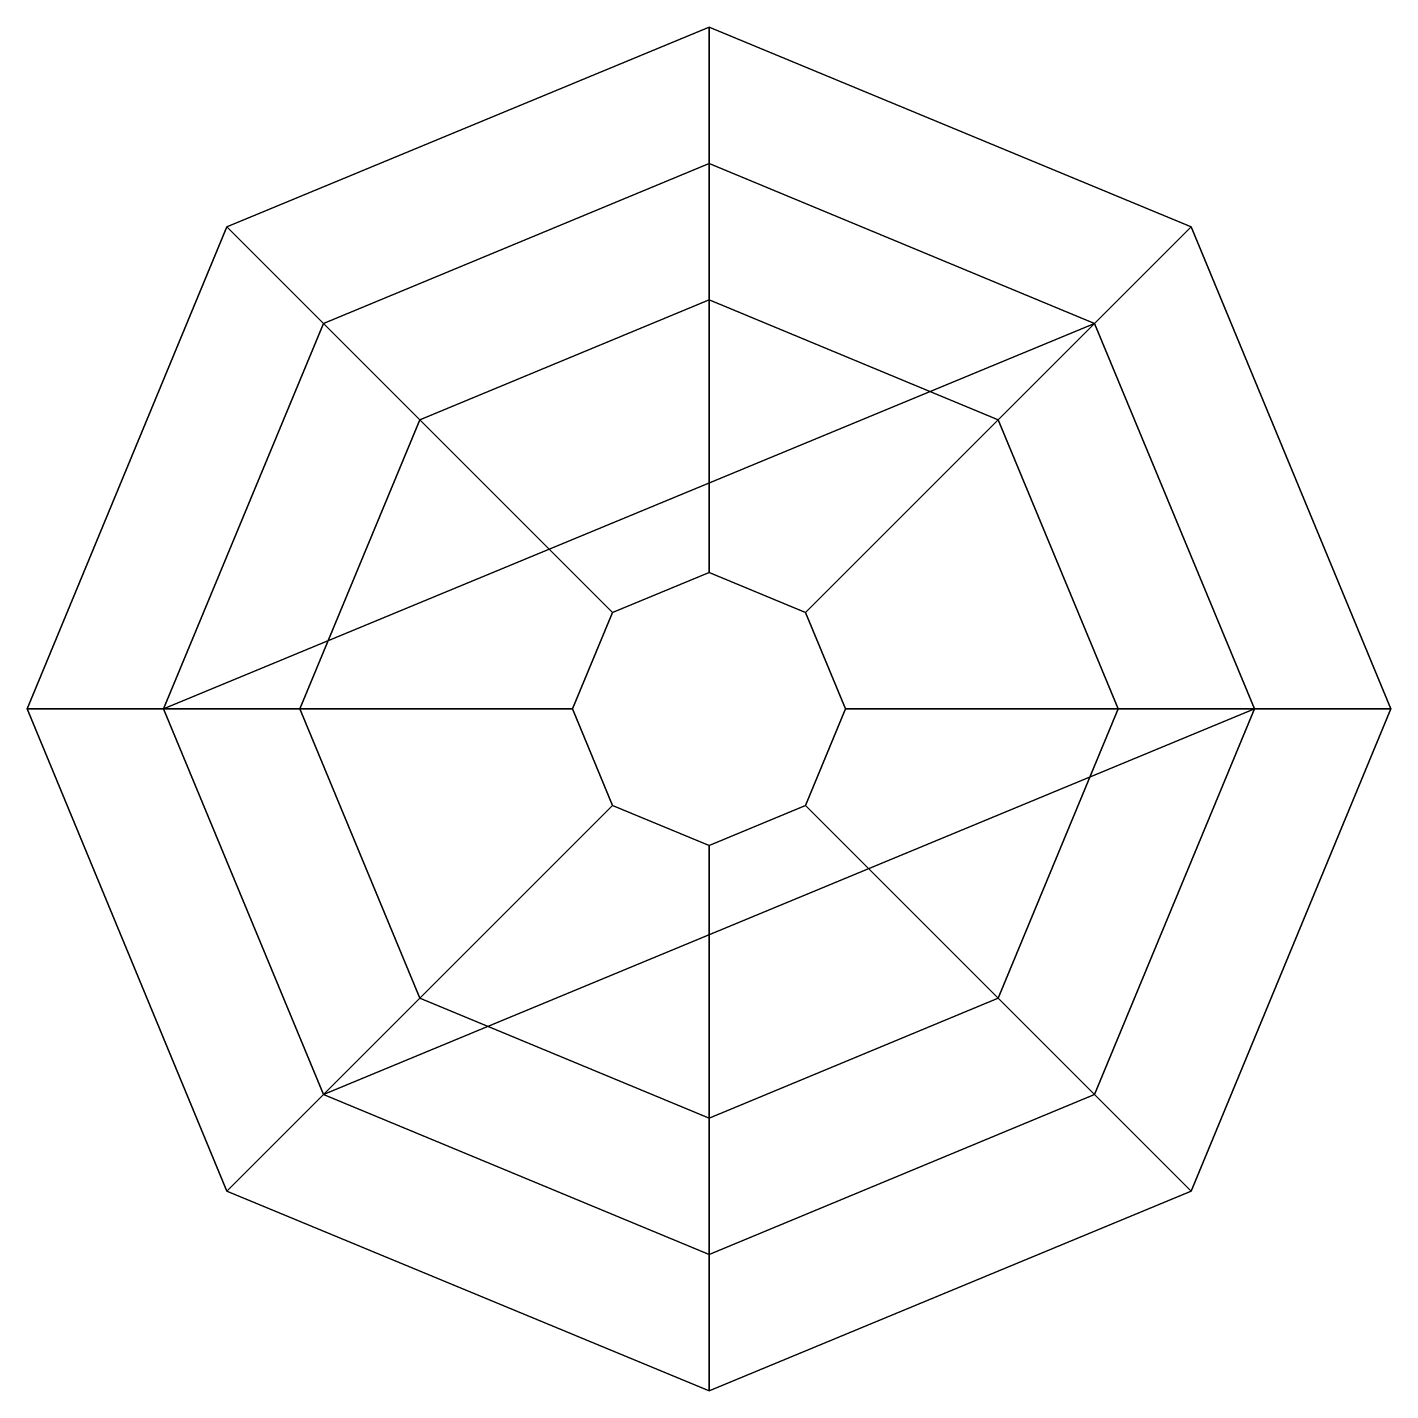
# Model space of a CAD drawing. Extents: x -0.1 to 0.1, y -0.1 to 0.1.
import ezdxf

# ---------------------------------------------------------------- set-up
doc = ezdxf.new("R2010")
doc.units = 0
doc.layers.add('SUPPORT2', color=3, linetype='CONTINUOUS')

msp = doc.modelspace()

# ---------------------------------------------------------------- linework, layer by layer
at = {"layer": 'SUPPORT2'}
for points in [[(0, 0.1, -0.45), (-0.07071, 0.07071, -0.45), (-0.07071, 0.07071, -0.43), (0, 0.1, -0.43)], [(0, 0.1, -0.43), (-0.07071, 0.07071, -0.43), (-0.05657, 0.05657, -0.43), (0, 0.08, -0.43)], [(0, 0.06, -0.45), (-0.04243, 0.04243, -0.45), (-0.07071, 0.07071, -0.45), (0, 0.1, -0.45)], [(0.07071, 0.07071, -0.45), (0, 0.1, -0.45), (0, 0.1, -0.43), (0.07071, 0.07071, -0.43)], [(0.04243, 0.04243, -0.45), (0, 0.06, -0.45), (0, 0.1, -0.45), (0.07071, 0.07071, -0.45)], [(0.07071, 0.07071, -0.43), (0, 0.1, -0.43), (0, 0.08, -0.43), (0.05657, 0.05657, -0.43)], [(0, 0.08, 0.16), (-0.05657, 0.05657, 0.16), (-0.08, 0, 0.16), (0.05657, 0.05657, 0.16)], [(0, 0.08, -0.43), (-0.05657, 0.05657, -0.43), (-0.05657, 0.05657, 0.16), (0, 0.08, 0.16)], [(0.05657, 0.05657, -0.43), (0, 0.08, -0.43), (0, 0.08, 0.16), (0.05657, 0.05657, 0.16)], [(-0.07071, 0.07071, -0.45), (-0.1, 0, -0.45), (-0.1, 0, -0.43), (-0.07071, 0.07071, -0.43)], [(-0.04243, 0.04243, -0.45), (-0.06, 0, -0.45), (-0.1, 0, -0.45), (-0.07071, 0.07071, -0.45)], [(-0.07071, 0.07071, -0.43), (-0.1, 0, -0.43), (-0.08, 0, -0.43), (-0.05657, 0.05657, -0.43)], [(0.06, 0, -0.45), (0.04243, 0.04243, -0.45), (0.07071, 0.07071, -0.45), (0.1, 0, -0.45)], [(0.1, 0, -0.43), (0.07071, 0.07071, -0.43), (0.05657, 0.05657, -0.43), (0.08, 0, -0.43)], [(0.1, 0, -0.45), (0.07071, 0.07071, -0.45), (0.07071, 0.07071, -0.43), (0.1, 0, -0.43)], [(0, 0.06, -0.65), (-0.04243, 0.04243, -0.65), (-0.04243, 0.04243, -0.45), (0, 0.06, -0.45)], [(0, 0.02, -0.65), (-0.01414, 0.01414, -0.65), (-0.04243, 0.04243, -0.65), (0, 0.06, -0.65)], [(0.04243, 0.04243, -0.65), (0, 0.06, -0.65), (0, 0.06, -0.45), (0.04243, 0.04243, -0.45)], [(0.01414, 0.01414, -0.65), (0, 0.02, -0.65), (0, 0.06, -0.65), (0.04243, 0.04243, -0.65)], [(-0.05657, 0.05657, -0.43), (-0.08, 0, -0.43), (-0.08, 0, 0.16), (-0.05657, 0.05657, 0.16)], [(0.05657, 0.05657, 0.16), (-0.08, 0, 0.16), (-0.05657, -0.05657, 0.16), (0.08, 0, 0.16)], [(0.08, 0, -0.43), (0.05657, 0.05657, -0.43), (0.05657, 0.05657, 0.16), (0.08, 0, 0.16)], [(-0.04243, 0.04243, -0.65), (-0.06, 0, -0.65), (-0.06, 0, -0.45), (-0.04243, 0.04243, -0.45)], [(-0.01414, 0.01414, -0.65), (-0.02, 0, -0.65), (-0.06, 0, -0.65), (-0.04243, 0.04243, -0.65)], [(0.02, 0, -0.65), (0.01414, 0.01414, -0.65), (0.04243, 0.04243, -0.65), (0.06, 0, -0.65)], [(0.06, 0, -0.65), (0.04243, 0.04243, -0.65), (0.04243, 0.04243, -0.45), (0.06, 0, -0.45)], [(0, 0.02, -0.7), (-0.01414, 0.01414, -0.7), (-0.01414, 0.01414, -0.65), (0, 0.02, -0.65)], [(0.01414, 0.01414, -0.7), (0, 0.02, -0.7), (0, 0.02, -0.65), (0.01414, 0.01414, -0.65)], [(-0.01414, 0.01414, -0.7), (-0.02, 0, -0.7), (-0.02, 0, -0.65), (-0.01414, 0.01414, -0.65)], [(0.02, 0, -0.7), (0.01414, 0.01414, -0.7), (0.01414, 0.01414, -0.65), (0.02, 0, -0.65)], [(-0.1, 0, -0.45), (-0.07071, -0.07071, -0.45), (-0.07071, -0.07071, -0.43), (-0.1, 0, -0.43)], [(-0.06, 0, -0.45), (-0.04243, -0.04243, -0.45), (-0.07071, -0.07071, -0.45), (-0.1, 0, -0.45)], [(-0.1, 0, -0.43), (-0.07071, -0.07071, -0.43), (-0.05657, -0.05657, -0.43), (-0.08, 0, -0.43)], [(-0.08, 0, -0.43), (-0.05657, -0.05657, -0.43), (-0.05657, -0.05657, 0.16), (-0.08, 0, 0.16)], [(-0.06, 0, -0.65), (-0.04243, -0.04243, -0.65), (-0.04243, -0.04243, -0.45), (-0.06, 0, -0.45)], [(-0.02, 0, -0.65), (-0.01414, -0.01414, -0.65), (-0.04243, -0.04243, -0.65), (-0.06, 0, -0.65)], [(0.08, 0, 0.16), (-0.05657, -0.05657, 0.16), (0, -0.08, 0.16), (0.05657, -0.05657, 0.16)], [(-0.02, 0, -0.7), (-0.01414, -0.01414, -0.7), (-0.01414, -0.01414, -0.65), (-0.02, 0, -0.65)], [(0.01414, -0.01414, -0.7), (0.02, 0, -0.7), (0.02, 0, -0.65), (0.01414, -0.01414, -0.65)], [(0.01414, -0.01414, -0.65), (0.02, 0, -0.65), (0.06, 0, -0.65), (0.04243, -0.04243, -0.65)], [(0.04243, -0.04243, -0.65), (0.06, 0, -0.65), (0.06, 0, -0.45), (0.04243, -0.04243, -0.45)], [(0.04243, -0.04243, -0.45), (0.06, 0, -0.45), (0.1, 0, -0.45), (0.07071, -0.07071, -0.45)], [(0.05657, -0.05657, -0.43), (0.08, 0, -0.43), (0.08, 0, 0.16), (0.05657, -0.05657, 0.16)], [(0.07071, -0.07071, -0.43), (0.1, 0, -0.43), (0.08, 0, -0.43), (0.05657, -0.05657, -0.43)], [(0.07071, -0.07071, -0.45), (0.1, 0, -0.45), (0.1, 0, -0.43), (0.07071, -0.07071, -0.43)], [(-0.01414, -0.01414, -0.65), (0, -0.02, -0.65), (0, -0.06, -0.65), (-0.04243, -0.04243, -0.65)], [(-0.01414, -0.01414, -0.7), (0, -0.02, -0.7), (0, -0.02, -0.65), (-0.01414, -0.01414, -0.65)], [(0, -0.02, -0.7), (0.01414, -0.01414, -0.7), (0.01414, -0.01414, -0.65), (0, -0.02, -0.65)], [(0, -0.02, -0.65), (0.01414, -0.01414, -0.65), (0.04243, -0.04243, -0.65), (0, -0.06, -0.65)], [(-0.04243, -0.04243, -0.45), (0, -0.06, -0.45), (0, -0.1, -0.45), (-0.07071, -0.07071, -0.45)], [(-0.04243, -0.04243, -0.65), (0, -0.06, -0.65), (0, -0.06, -0.45), (-0.04243, -0.04243, -0.45)], [(0, -0.06, -0.65), (0.04243, -0.04243, -0.65), (0.04243, -0.04243, -0.45), (0, -0.06, -0.45)], [(0, -0.06, -0.45), (0.04243, -0.04243, -0.45), (0.07071, -0.07071, -0.45), (0, -0.1, -0.45)], [(-0.07071, -0.07071, -0.43), (0, -0.1, -0.43), (0, -0.08, -0.43), (-0.05657, -0.05657, -0.43)], [(-0.05657, -0.05657, -0.43), (0, -0.08, -0.43), (0, -0.08, 0.16), (-0.05657, -0.05657, 0.16)], [(0, -0.08, -0.43), (0.05657, -0.05657, -0.43), (0.05657, -0.05657, 0.16), (0, -0.08, 0.16)], [(0, -0.1, -0.43), (0.07071, -0.07071, -0.43), (0.05657, -0.05657, -0.43), (0, -0.08, -0.43)], [(-0.07071, -0.07071, -0.45), (0, -0.1, -0.45), (0, -0.1, -0.43), (-0.07071, -0.07071, -0.43)], [(0, -0.1, -0.45), (0.07071, -0.07071, -0.45), (0.07071, -0.07071, -0.43), (0, -0.1, -0.43)]]:
    msp.add_3dface(points, dxfattribs=at)

doc.saveas('drawing.dxf')
